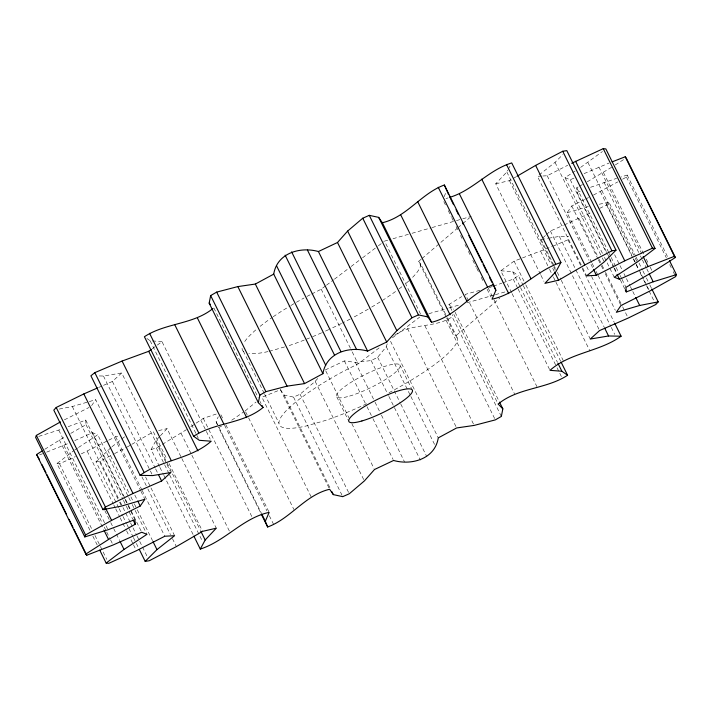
<?xml version="1.0" encoding="UTF-8"?>
<svg xmlns="http://www.w3.org/2000/svg" width="712" height="712" viewBox="0 0 712 712"><rect width="100%" height="100%" fill="white"/><g stroke="black" fill="none" stroke-linecap="round" stroke-linejoin="round"><path stroke-width="0.53" stroke-dasharray="3.56 2.67" d="M501.346 416.422L452.147 316.867L452.574 314.713M325.295 369.955L344.385 360.913L355.359 362.372L371.183 360.575L377.672 357.291L386.278 346.726L387.675 342.525M622.582 179.21L626.444 177.057L627.201 175.081L620.864 177.03M217.285 424.566L216.119 421.7L218.255 416.76M444.119 196.672L445.828 192.73M159.444 466.44L151.078 449.512L155.972 440.461L159.675 436.527M540.497 274.387L495.721 183.794L506.828 171.984L507.807 170.177M508.297 169.269L510.744 164.748M91.608 405.635L95.684 399.699L140.46 490.292M591.708 262.523L567.108 212.746L571.772 205.973L584.596 199.538M311.117 496.798L261.918 397.252L280.439 389.704L284.124 395.062L293.531 397.109L300.046 394.234L315.176 381.374L318.059 378.117M599.682 208.358L606.588 204.976L609.009 202.324L635.576 256.089M160.414 435.735L167.08 428.651L181.346 457.522M118.628 507.62L95.995 461.821L111.134 447.43M539.082 174.974L555.022 162.372L562.881 154.54M103.534 385.325L112.407 381.454L121.699 372.954L166.475 463.548M553.892 265.371L541.093 239.49L545.739 235.245M546.522 234.533L550.394 230.991L563.21 225.401M446.202 317.125L418.647 261.375L421.157 259.239M421.985 258.518L457.042 228.525M457.869 227.813L462.043 224.244M462.88 223.524L469.555 217.819M388.992 392.704A99.191 19.945 -26.3 0 0 457.656 338.592L455.555 336.046L499.779 298.195M245.177 410.904L256.053 402.031M552.832 246.236L567.98 239.802L569.547 238.538M111.971 446.762L125.392 436.144M89.917 530.226L56.951 463.53L73.968 450.545M580.645 167.391L602.441 151.514M311.714 294.003L321.219 289.188L325.615 285.85M326.497 285.183L333.528 279.843M334.409 279.175L350.242 267.16M351.123 266.493L361.669 258.483M362.55 257.815L377.502 246.468M378.383 245.8L383.661 241.795M366.635 403.802A99.191 19.945 -26.3 0 1 324.805 420.65L306.089 425.998A99.191 19.945 -26.3 0 1 343.852 371.077L358.118 363.85L380.11 347.162M392.419 337.817L419.68 317.125M152.261 348.738L162.007 341.662L210.227 439.224M511.617 292.685L500.794 270.783L514.091 261.144L551.818 246.672M231.729 420.214L243.379 412.15M151.078 449.512L156.346 448.008L186.384 429.71M190.834 426.719L195.275 423.729M196.165 423.133L203.276 418.345L216.831 413.85M502.797 282.842L513.245 279.148L518.389 275.722L522.822 284.684M74.822 449.895L77.572 448.079M78.489 447.474L97.749 434.792L128.258 496.513M602.441 253.321L565.052 177.662L575.136 171.014M44.794 449.263L65.068 436.652M587.249 181.791L611.635 167.275M615.275 164.944L624.371 159.096M451.889 310.468L448.943 304.487L461.688 296.619M495.721 183.794L509.427 180.652L512.24 179.024M513.174 178.472L515.977 176.843M127.172 447.038L130.919 444.858M131.853 444.315L153.374 431.792L167.142 459.667M394.884 335.183C411.652 322.794 434.89 328.401 452.147 316.867M70.782 433.385L86.027 424.672L85.734 420.08L68.129 426.702M609.045 257.077L577.058 192.374L576.773 187.781L578.678 186.686M579.63 186.144L582.487 184.515M593.479 195.079L617.758 181.907M95.995 461.821L100.072 461.189L113.626 454.114M114.588 453.606L126.211 447.545M542.847 175.998L547.208 175.757L567.749 165.264M81.293 453.882L107.77 440.683M108.749 440.185L115.593 436.687L118.86 436.509M306.952 296.406L310.761 294.483M64.391 419.84L89.053 407.469M585.584 199.04L588.539 197.553M564.189 224.974L590.809 212.71M56.951 463.53L59.559 463.797L75.365 456.588M565.052 177.662L570.276 179.753L574.219 178M584.089 173.603L609.027 163.075M46.681 452.129L68.833 443.238M74.76 440.603L92.524 432.691L97.749 434.792M98.603 387.479L102.546 385.762M39.587 454.888L42.631 453.704M577.058 192.374L580.173 191.199M590.524 187.3L616.645 178.329M38.768 436.394L61.917 429.042M221.503 426.31L218.459 427.44L260.77 513.058M489.215 287.639L492.348 286.527M493.398 286.162L501.755 283.207M445.961 198.603L448.053 197.909M567.108 212.746L588.37 206.533M59.238 409.071L72.304 406.534L88.244 401.88M89.311 401.568L95.684 399.699M387.711 240.229L384.542 241.128L420.454 313.805M392.997 238.716L410.966 233.589M412.026 233.287L431.054 227.849M432.113 227.555L455.368 220.916M456.428 220.613L461.714 219.1M462.764 218.798L471.228 216.386M269.18 351.336L284.782 346.877M428.838 313.68L447.866 308.252M448.925 307.949L460.557 304.629M466.894 302.822L494.386 294.973M495.436 294.67L508.128 291.048M479.87 290.318L465.337 294.368L514.536 393.914M158.643 430.582L167.08 428.651M599.21 204.228L609.009 202.324M541.093 239.49L547.537 238.404M548.614 238.226L559.356 236.42L568.755 236.598M99.262 375.945L103.445 376.025L121.699 372.954M541.761 176.06L537.4 176.3L582.176 266.893M500.794 270.783L512.676 271.69L518.389 275.722M146.859 338.458L150.125 340.754L162.007 341.662M448.943 304.487L453.642 309.311M418.647 261.375L420.748 263.93L446.825 316.689M627.201 175.081L667.544 256.712M626.444 177.057L666.298 257.691M669.743 264.659L671.211 267.641M673.178 271.628L675.644 276.603M603.447 172.526L644.289 255.163M646.256 259.141L648.223 263.12M650.189 267.107L652.655 272.082M598.899 167.008L641.708 253.614M603.99 182.236L639.901 254.905M640.399 255.902L641.868 258.892M642.366 259.889L646.3 267.846M646.79 268.842L648.757 272.829M636.065 257.077L638.531 262.06M639.02 263.057L642.464 270.026M642.954 271.014L645.909 276.995M646.398 277.983L649.353 283.963M649.842 284.951L651.32 287.942M587.978 162.55L634.721 257.13M635.211 258.127L637.178 262.105M600.385 191.617L631.873 255.332M633.84 259.31L635.807 263.298M636.297 264.294L649.584 291.172M606.588 204.976L632.665 257.735M633.155 258.732L635.611 263.707M636.11 264.704L638.077 268.691M640.043 272.669L642.998 278.641M643.488 279.638L645.944 284.613M646.443 285.61L655.298 303.535M614.607 254.691L619.529 264.65M620.019 265.638L621.985 269.625M623.952 273.604L625.919 277.591M626.418 278.588L629.862 285.557M630.351 286.544L632.318 290.532M632.808 291.528L635.273 296.503M576.773 187.781L608.751 252.484M609.241 253.481L610.718 256.471M611.207 257.468L615.64 266.422M616.129 267.418L619.573 274.387M620.072 275.384L621.54 278.365M622.039 279.362L625.973 287.328M609.534 258.073L613.966 267.036M614.456 268.032L616.912 273.007M620.357 279.976L625.278 289.935M570.276 179.753L606.677 253.428M609.632 259.399L613.566 267.365M614.064 268.353L616.521 273.337M604.408 257.299L614.251 277.208M555.022 162.372L601.765 256.943M602.254 257.94L604.23 261.918M578.981 218.522L598.659 258.34M599.157 259.337L601.613 264.312M602.103 265.309L605.058 271.281M605.547 272.278L622.279 306.124M622.769 307.121L628.18 318.068M571.772 205.973L597.849 258.732M598.338 259.729L600.803 264.704M601.293 265.701L603.26 269.679M605.227 273.666L620.971 305.519M592.206 263.52L594.173 267.498M596.14 271.486L597.617 274.467M598.107 275.464L615.328 310.307M547.208 175.757L589.029 260.378M590.996 264.357L592.962 268.344M586.652 266.519L589.118 271.495M591.574 276.478L614.207 322.269M582.665 267.89L586.608 275.856M567.98 239.802L581.757 267.676M582.247 268.664L610.78 326.408M611.279 327.404L614.714 334.373M559.356 236.42L604.123 327.013M550.394 230.991L599.593 330.546M554.381 266.368L555.36 268.362M557.336 272.34L560.78 279.309M561.27 280.305L590.301 339.046M506.828 171.984L556.028 271.539M509.427 180.652L550.759 264.277M552.726 268.255L554.203 271.245M540.711 251.389L549.077 268.317M549.566 269.314L553.01 276.283M553.5 277.28L555.467 281.258M555.965 282.255L589.91 350.945M540.986 275.384L543.941 281.356M514.091 261.144L525.403 284.043M525.892 285.031L563.29 360.69M523.311 285.672L560.709 361.34M512.676 271.69L520.054 286.625M520.543 287.621L557.443 362.283M513.245 279.148L517.677 288.111M518.167 289.108L556.544 366.751M557.033 367.748L561.955 377.707M512.106 293.682L549.993 370.338M488.174 288.004L492.108 295.97M494.075 299.948L536.884 386.563M443.825 201.63L445.792 205.608M448.248 210.592L451.203 216.564M451.693 217.56L453.17 220.542M456.125 226.514L458.581 231.498M460.548 235.476L462.026 238.467M464.981 244.438L466.458 247.42M468.425 251.407L470.881 256.382M472.848 260.361L476.292 267.329M476.791 268.326L478.758 272.313M481.214 277.288L483.181 281.267M487.115 289.232L491.058 297.198M455.119 312.301L499.397 401.897M453.864 314.446L498.142 404.042M447.323 317.685L457.656 338.592M446.7 318.122L455.555 336.046M446.121 320.347L495.321 419.893M424.948 325.856L474.156 425.411M407.451 328.392L456.65 427.948M390.559 341.306L438.281 437.871M399.815 364.838L411.616 388.725M386.278 346.726L410.388 395.507M410.877 396.504L435.477 446.282M377.672 357.291L400.304 403.081M400.803 404.078L426.88 456.837M371.183 360.575L388.405 395.418M388.894 396.415L420.383 460.13M321.219 289.188L351.719 350.909M352.218 351.906L358.118 363.85M355.359 362.372L374.548 401.203M375.037 402.191L380.938 414.144M381.436 415.14L404.558 461.928M344.385 360.913L366.529 405.715M367.018 406.712L372.429 417.659M372.928 418.656L393.095 459.471M325.785 370.952L348.907 417.739M351.862 423.711L374.005 468.514M336.794 396.94L348.595 420.837M315.176 381.374L364.375 480.929M300.046 394.234L349.254 493.781M293.531 397.109L342.73 496.656M284.124 395.062L329.887 487.649M280.439 389.704L329.638 489.26M264.188 393.318L242.044 348.524A99.191 19.945 -26.3 0 0 244.287 352.075M264.677 394.315L278.953 423.186M213.858 307.958L258.136 397.554M260.111 401.532L261.09 403.526M245.667 411.901L248.123 416.885M248.622 417.873L293.887 509.463M220.942 414.802L222.909 418.781M225.864 424.761L269.163 512.364M224.556 425.171L266.875 510.789M269.332 515.764L273.764 524.726M216.119 421.7L218.584 426.675M219.073 427.672L261.384 513.29M203.276 418.345L252.475 517.891M150.125 340.754L196.379 434.338M196.868 435.335L198.345 438.316M181.053 433.305L191.386 454.212M191.875 455.208L230.252 532.852M181.836 458.519L216.279 528.206M169.118 463.654L202.573 531.348M155.972 440.461L200.25 530.057M166.964 464.544L170.408 471.513M156.346 448.008L169.145 473.898M169.634 474.886L202.6 541.592M159.933 467.437L163.377 474.406M163.876 475.402L193.397 535.13M112.407 381.454L155.216 468.069M155.706 469.066L157.672 473.044M103.445 376.025L152.154 474.584M145.568 476.96L150.49 486.919M150.98 487.916L174.6 535.7M141.937 476.907L147.348 487.853M147.838 488.85L170.471 534.641M172.438 538.628L176.38 546.593M115.593 436.687L141.67 489.456M142.16 490.443L164.792 536.243M140.949 491.289L144.892 499.254M134.817 495.08L137.274 500.055M107.77 450.082L128.934 492.891M130.901 496.869L133.847 502.841M134.345 503.838L136.802 508.813M137.291 509.81L152.546 540.675M128.747 497.51L131.702 503.482M132.192 504.479L134.648 509.454M135.147 510.451L146.948 534.338M92.524 432.691L125 498.4M125.49 499.388L127.955 504.372M128.445 505.369L141.234 531.25M85.734 420.08L124.609 498.72M125.098 499.717L127.555 504.692M128.053 505.689L134.443 518.63M86.027 424.672L122.927 499.334M123.425 500.331L125.882 505.306M126.371 506.303L132.77 519.244M100.072 461.189L118.272 498.017M120.239 502.004L130.082 521.914M130.572 522.911L132.539 526.889M133.037 527.886L136.482 534.854M136.971 535.851L147.304 556.757M72.304 406.534L119.038 501.114M119.536 502.111L121.013 505.093M119.118 508.617L122.562 515.586M123.051 516.583L126.496 523.551M126.994 524.539L128.463 527.53M128.961 528.527L132.895 536.492M133.384 537.48L135.85 542.464M136.339 543.461L138.796 548.436M87.22 451.177L113.297 503.945M113.786 504.933L115.264 507.923M115.753 508.92L119.687 516.885M120.186 517.882L126.086 529.826M126.576 530.823L129.041 535.798M131.008 539.776L132.975 543.763M133.464 544.76L136.419 550.732M104.833 510.62L110.244 521.576M110.734 522.563L113.199 527.548M113.689 528.544L119.589 540.488M58.811 430.217L105.554 524.788M106.044 525.785L107.521 528.767M63.902 445.436L102.279 523.089M104.246 527.076L106.213 531.054M106.702 532.051L110.146 539.02M110.645 540.016L112.612 543.995M59.345 439.918L103.632 529.514M59.559 463.797L92.026 529.506M94.981 535.477L99.903 545.437M100.392 546.424L106.791 559.374M92.863 536.207L97.295 545.161M420.748 263.93A99.191 19.945 -26.3 0 1 409.462 280.341M408.786 280.946A99.191 19.945 -26.3 0 1 405.128 284.115M401.862 286.749A99.191 19.945 -26.3 0 1 397.421 290.14M395.543 291.511A99.191 19.945 -26.3 0 1 369.19 308.545M368.255 309.088A99.191 19.945 -26.3 0 1 351.149 318.54M350.197 319.038A99.191 19.945 -26.3 0 1 342.472 322.99M341.502 323.479A99.191 19.945 -26.3 0 1 329.736 329.14M328.722 329.612A99.191 19.945 -26.3 0 1 322.616 332.379M321.602 332.833A99.191 19.945 -26.3 0 1 311.553 337.132M309.595 337.933A99.191 19.945 -26.3 0 1 305.323 339.642M304.264 340.06A99.191 19.945 -26.3 0 1 287.906 345.988M268.006 351.595A99.191 19.945 -26.3 0 1 248.862 353.472M244.741 341.52A99.191 19.945 -26.3 0 1 256.898 328.98M260.094 326.363A99.191 19.945 -26.3 0 1 272.313 317.365M273.203 316.751A99.191 19.945 -26.3 0 1 289.953 306.071M290.861 305.528A99.191 19.945 -26.3 0 1 295.48 302.822M296.415 302.28A99.191 19.945 -26.3 0 1 304.06 297.99M349.601 396.077A35.422 7.12 -26.3 0 0 400.046 366.787A35.422 7.12 -26.3 0 0 355.252 379.799A35.422 7.12 -26.3 0 0 349.601 396.077"/><path stroke-width="1.07" d="M212.95 308.518C193.166 324.601 165.317 322.883 144.403 336.732L193.611 436.278C214.873 422.341 243.077 424.005 263.057 407.513L258.358 402.689L209.159 303.134L210.654 295.578L216.679 292.107L237.844 286.589L255.35 284.052L273.72 274.129C277.039 253.045 300.144 246.397 318.415 251.532L337.506 242.489L347.625 231.071L362.746 218.219L369.27 215.344L378.668 217.382L382.362 222.74L431.561 322.296C456.081 316.511 470.418 293.024 493.541 284.56L495.881 290.3L492.037 299.191C518.158 293.647 535.869 270.489 560.923 262.488L511.714 162.932C488.966 169.776 472.759 190.353 450.135 197.215M258.358 402.689L259.853 395.133L210.654 295.578M499.886 402.894L502.841 408.866L501.346 416.422L495.321 419.893L474.156 425.411L456.65 427.948L438.281 437.871C434.961 458.955 411.856 465.603 393.585 460.468L374.494 469.511L364.375 480.929L349.254 493.781L342.73 496.656L333.332 494.618L329.638 489.26C305.128 495.036 290.781 518.532 267.659 526.996L261.26 514.046M259.853 395.133L265.879 391.653L287.052 386.144L304.549 383.608L322.919 373.684C326.247 352.591 349.343 345.943 367.615 351.087L386.705 342.045L396.824 330.626L411.954 317.766L418.469 314.891L427.876 316.938L431.561 322.296M60.484 421.905L36.357 435.397L35.6 437.364L84.799 536.919L108.01 529.764L134.942 519.627L135.227 524.219L108.553 539.473L85.814 554.069L36.606 454.514L42.07 451.016M84.799 536.919L85.556 534.943L111.615 520.383L140.228 506.027L144.892 499.254L121.503 506.09L102.991 509.676L53.792 410.121L56.212 407.469L83.82 393.932L97.615 387.907M669.511 260.699L676.4 274.636L675.644 276.603L649.584 291.172L620.971 305.519L616.316 312.301L639.696 305.466L658.208 301.879L651.809 288.938M267.659 526.996L265.318 521.246L269.163 512.364C243.041 517.9 225.33 541.067 200.286 549.068L193.886 536.127M200.286 549.068L205.172 540.016L216.279 528.206L202.573 531.348L176.38 546.593L149.271 560.736L145.195 561.376L139.294 549.433M560.923 262.488L556.028 271.539L544.92 283.349L558.626 280.208L584.828 264.962L611.928 250.811L616.005 250.179L566.805 150.624L562.729 151.264L535.62 165.406L516.912 176.3M102.991 509.676L105.412 507.024L133.019 493.478L161.606 481.009L170.907 472.51L152.644 475.58L140.104 475.349L90.905 375.794L94.821 372.652L122.09 361.055L148.71 351.31L151.371 349.378M658.208 301.879L655.788 304.531L628.18 318.068L599.593 330.546L590.301 339.046L608.555 335.975L621.095 336.206L614.696 323.266M145.195 561.376L156.978 549.628L174.6 535.7L164.792 536.243L136.419 550.732L108.758 563.352L106.15 563.085L99.751 550.145M616.005 250.179L604.23 261.918L586.608 275.856L596.407 275.313L624.78 260.823L652.441 248.203L655.049 248.47L605.85 148.915L603.242 148.648L571.665 163.27M382.362 222.74C406.872 216.964 421.219 193.468 444.341 185.004L493.541 284.56M140.104 475.349C161.571 459.747 191.092 459.08 211.206 441.218L199.324 440.31L193.611 436.278M621.095 336.206C599.638 351.799 570.116 352.467 549.993 370.338L561.875 371.246L567.597 375.268C546.327 389.206 518.122 387.55 498.142 404.042L502.841 408.866M106.15 563.085L124.022 549.45L146.948 534.338L141.724 532.247L113.101 544.991L86.766 555.226L85.814 554.069M655.049 248.47L637.178 262.105L614.251 277.208L619.476 279.309L648.098 266.564L674.433 256.32L675.394 257.486L652.655 272.082L625.973 287.328L626.266 291.92L653.189 281.783L676.4 274.636M612.062 161.891L625.234 156.774L626.186 157.93L675.394 257.486M209.159 303.134L210.503 304.513M36.606 454.514L39.534 459.658M625.234 156.774L674.433 256.32M603.242 148.648L652.441 248.203M643.176 256.605L648.098 266.564M649.255 273.826L653.189 281.783M575.581 161.268L624.78 260.823M635.763 297.5L639.696 305.466M562.729 151.264L611.928 250.811M625.278 289.935L626.266 291.92M617.01 274.334L619.476 279.309M593.452 269.341L596.407 275.313M535.62 165.406L584.828 264.962M604.622 328.01L608.555 335.975M506.446 164.436L555.654 263.992M554.692 272.242L558.626 280.208M481.748 179.148L530.947 278.695M561.198 362.328L567.597 375.268M557.941 363.28L561.875 371.246M459.525 194.109L508.724 293.656M448.649 194.732L444.341 185.004M449.628 196.726L453.562 204.691M456.027 209.666L458.483 214.641M462.426 222.607L463.405 224.6M468.816 235.547L482.104 262.425M483.083 264.419L487.026 272.385M489.482 277.36L491.947 282.335M492.927 284.328L495.881 290.3M438.236 187.274L487.444 286.829M417.624 201.54L466.823 301.096M400.883 215.202L450.082 314.748M378.668 217.382L427.876 316.938M369.27 215.344L418.469 314.891M362.746 218.219L411.954 317.766M347.625 231.071L396.824 330.626M337.506 242.489L386.705 342.045M318.415 251.532L367.615 351.087M307.442 250.072L356.641 349.628M291.617 251.87L340.817 351.425M285.12 255.163L334.328 354.709M276.523 265.718L325.722 365.274M273.72 274.129L322.919 373.684M255.35 284.052L304.549 383.608M237.844 286.589L287.052 386.144M331.854 491.627L333.332 494.618M216.679 292.107L265.879 391.653M262.078 405.52L263.057 407.513M197.464 318.086L246.663 417.632M174.627 324.441L223.826 423.996M261.874 514.278L265.318 521.246M149.556 333.296L198.755 432.852M148.71 351.31L197.909 450.856M122.09 361.055L171.289 460.611M200.74 531.054L205.172 540.016M158.66 475.038L161.606 481.009M94.821 372.652L144.02 472.198M137.772 501.052L140.228 506.027M83.82 393.932L133.019 493.478M153.035 541.672L156.978 549.628M133.26 520.241L135.227 524.219M56.212 407.469L105.412 507.024M105.714 508.439L111.615 520.383M120.088 541.485L124.022 549.45M104.121 530.511L108.553 539.473M36.357 435.397L85.556 534.943M41.99 464.633L45.933 472.599M46.912 474.593L66.59 514.411M69.055 519.386L72.989 527.352M73.977 529.345L86.766 555.226M361.901 420.961A35.422 7.12 -26.3 0 0 412.346 391.671A35.422 7.12 -26.3 0 0 367.552 404.692A35.422 7.12 -26.3 0 0 361.901 420.961"/></g></svg>
